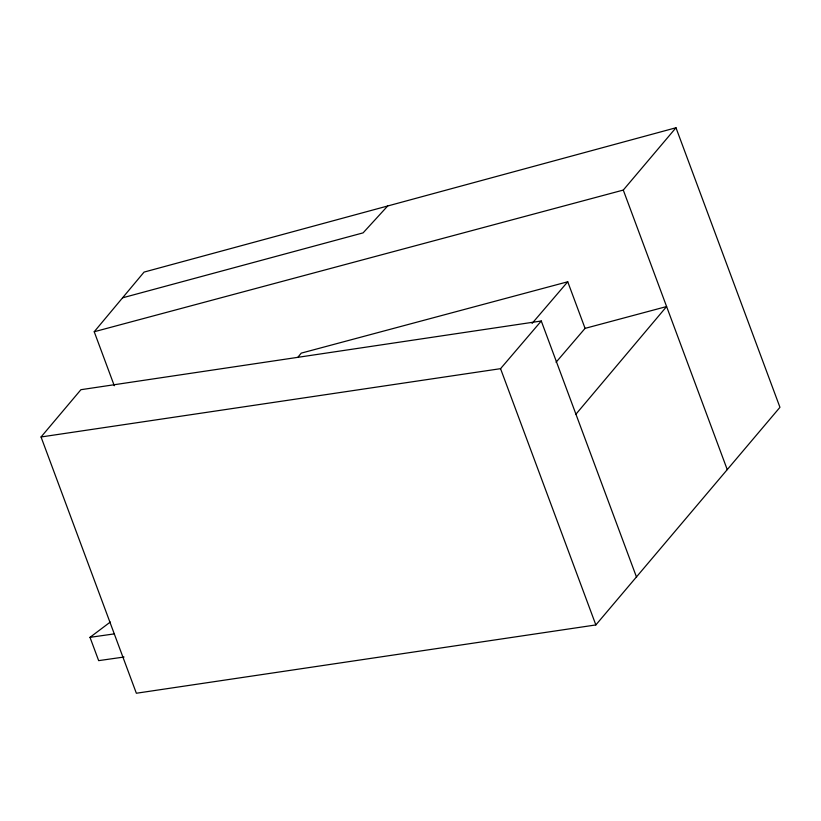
<?xml version="1.0" encoding="UTF-8"?>
<svg xmlns="http://www.w3.org/2000/svg" width="821" height="821" viewBox="0 0 821 821"><rect width="100%" height="100%" fill="white"/><g stroke="black" fill="none" stroke-linecap="round" stroke-linejoin="round"><path stroke-width="1.23" d="M298.044 357.073L301.235 353.133L567.742 281.777L585.127 328.503M114.293 385.737L94.22 331.746L144.065 272.09L675.981 127.758L779.95 407.319L595.851 624.935L136.358 693.242L41.05 436.977L80.92 389.698L541.275 321.001L636.573 577.266M575.932 414.195L666.601 306.551L585.075 328.369L556.053 362.266M94.22 331.746L623.283 190.072L675.981 127.758M41.05 436.977L500.553 368.67L541.275 321.001M532.09 323.423L567.742 281.777M387.697 205.979L363.098 232.866L122.606 297.807M124.022 657.026L98.664 660.638L90.002 637.342L110.301 622.041M90.002 637.342L114.088 633.915M623.283 190.072L727.252 469.633M500.553 368.67L595.851 624.935"/></g></svg>
